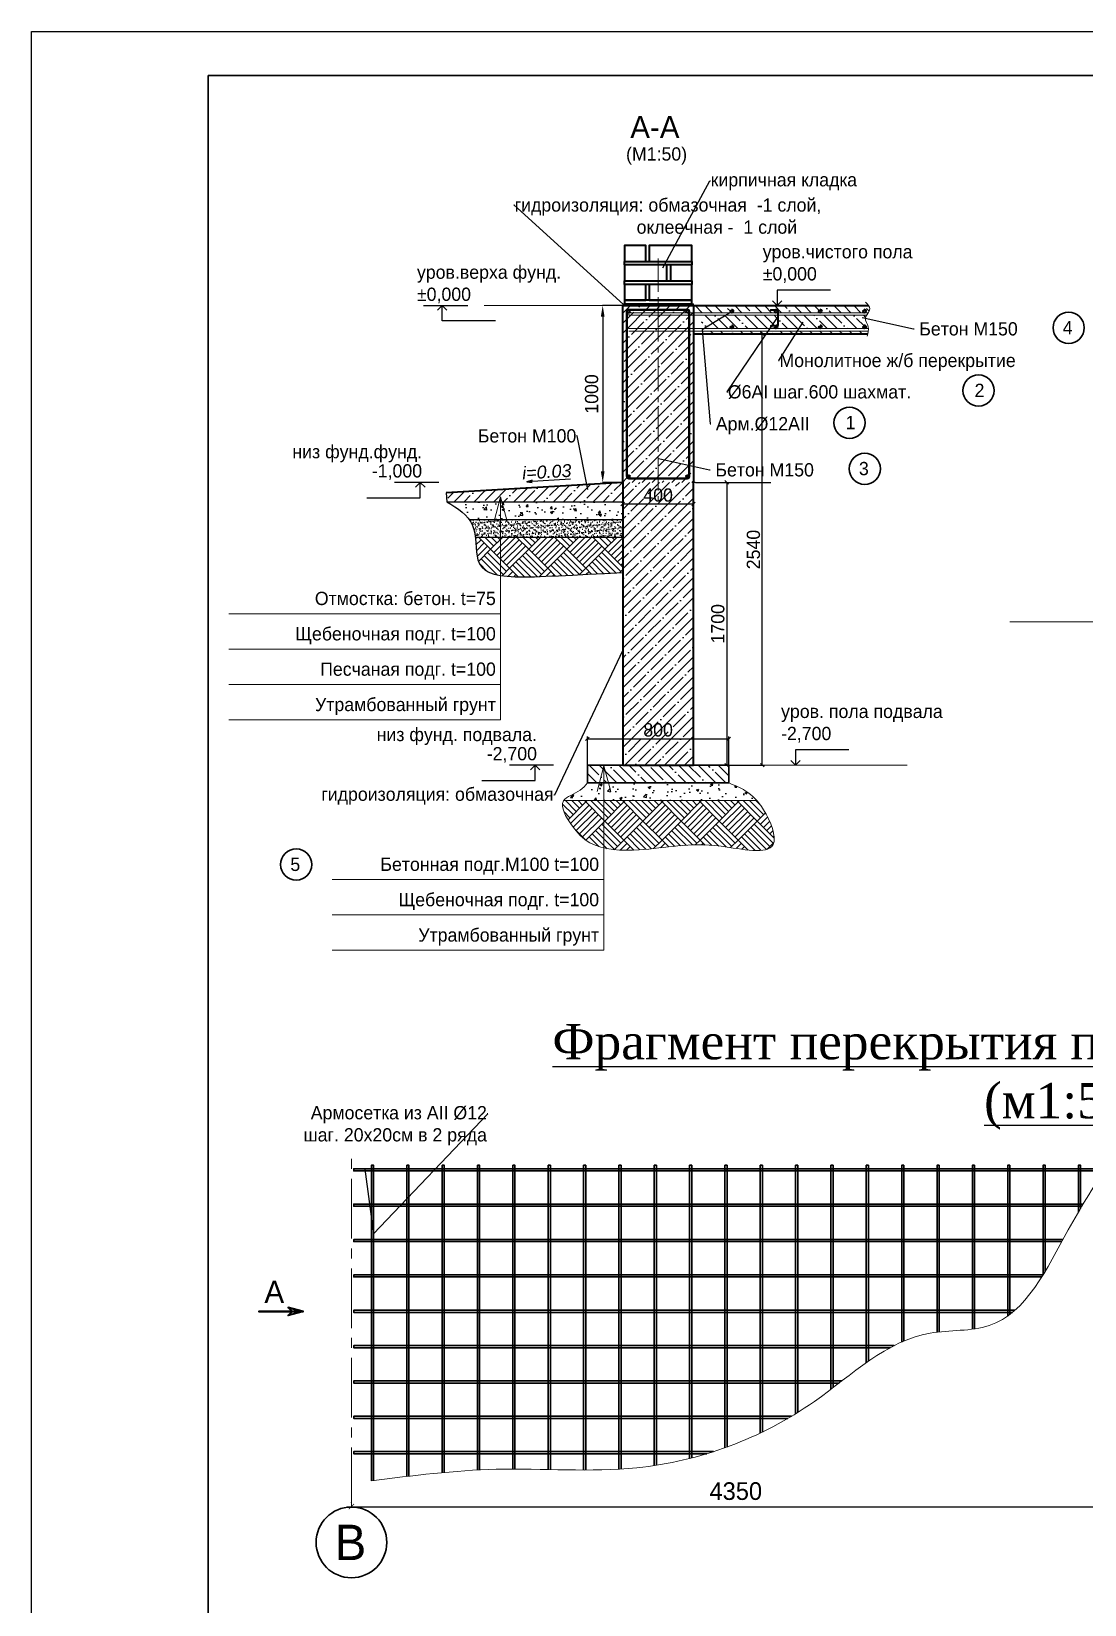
# Model space of a CAD drawing. Header units: millimetres. Extents: x -34189 to 187811, y -74450 to -44144.
# Drawn here: x 10811 to 22729, y -61940 to -44144 of the extents above; entities that cross this region are included whole.
import ezdxf
from ezdxf import colors
from ezdxf.entities.mleader import LeaderData, LeaderLine
from ezdxf.enums import TextEntityAlignment as Align
from ezdxf.math import Vec2, Vec3

# ---------------------------------------------------------------- set-up
doc = ezdxf.new("R2010")
doc.units = ezdxf.units.MM
doc.linetypes.add('CENTER2', pattern=[1.125, 0.75, -0.125, 0.125, -0.125])
doc.layers.add('ahsap', color=222, linetype='Continuous', lineweight=13)
doc.layers.add('OLCU', color=7, linetype='Continuous', lineweight=13)
doc.layers.add('AKS', color=252, linetype='CENTER2')
doc.layers.add('Штамп', color=222, linetype='Continuous')
doc.styles.add('TR', font='tsimplex.shx', dxfattribs={"width": 0.7})
doc.dimstyles.new('ISO-25', dxfattribs={"dimtxt": 100, "dimasz": 2.5, "dimexe": 1.25, "dimexo": 0.625, "dimtad": 1, "dimdec": 0, "dimtxsty": 'Standard', "dimcen": 2.5, "dimadec": 0, "dimazin": 0, "dimtfac": 1, "dimtdec": 0, "dimtmove": 0, "dimatfit": 3, "dimfxl": 0, "dimarcsym": 0})
doc.dimstyles.get("Standard").update_dxf_attribs({"dimtxt": 125, "dimasz": 60, "dimexe": 50, "dimexo": 50, "dimgap": 30, "dimtad": 1, "dimdec": 0, "dimzin": 0, "dimdsep": 46, "dimtxsty": 'TR', "dimblk": 'ARCHTICK', "dimcen": 90, "dimdle": 50, "dimclrt": 256, "dimadec": 0, "dimazin": 0, "dimtfac": 1, "dimtdec": 0, "dimtofl": 0, "dimtmove": 1, "dimatfit": 3, "dimldrblk": 'ARCHTICK', "dimfxl": 0, "dimtolj": 1, "dimtzin": 0, "dimarcsym": 0})
pattern_1 = [(45, (-510914.86, -62528.62), (-112.2532, 112.2532), []), (45, (-510802.6, -62528.62), (-112.2532, 112.2532), [198.4375, -39.6875, 0, -39.6875])]
pattern_2 = [(135, (-1235.02, 374.17), (-112.2532, -112.2532), []), (135, (-1235.02, 486.42), (-112.2532, -112.2532), [198.4375, -39.6875, 0, -39.6875])]

# ---------------------------------------------------------------- blocks, each defined once
blk = doc.blocks.new('_Oblique')
at = {"color": 0, "linetype": 'ByBlock', "lineweight": -2}
blk.add_line((-0.5, -0.5), (0.5, 0.5), dxfattribs=at)
blk = doc.blocks.new('*D160')
at = {"layer": 'ahsap', "color": 0, "lineweight": -2}
for p, q in [((17503, -49250), (17503, -49514)), ((18303, -49250), (18303, -49514)), ((17503, -49489), (18303, -49489))]:
    blk.add_line(p, q, dxfattribs=at)
at = {"layer": 'DEFPOINTS', "color": 0}
for p in [(17503, -49245), (18303, -49245), (18303, -49489)]:
    blk.add_point(p, dxfattribs=at)
at = {"layer": 'ahsap', "color": 0, "lineweight": -2, "xscale": 40, "yscale": 40, "zscale": 40, "rotation": 180}
blk.add_blockref('_Oblique', (17503, -49489), dxfattribs=at)
at = {"layer": 'ahsap', "color": 0, "lineweight": -2, "xscale": 40, "yscale": 40, "zscale": 40}
blk.add_blockref('_Oblique', (18303, -49489), dxfattribs=at)
at = {"layer": 'ahsap', "color": 0, "insert": (17903, -49389), "char_height": 150, "attachment_point": 5}
blk.add_mtext('400', dxfattribs=at)
blk = doc.blocks.new('*D161')
at = {"layer": 'ahsap', "color": 0, "lineweight": -2}
for p, q in [((17502, -47245), (17275, -47245)), ((17276, -47370), (17276, -49120)), ((17502, -49245), (17275, -49245))]:
    blk.add_line(p, q, dxfattribs=at)
at = {"layer": 'ahsap', "color": 0}
for points in [[(17255, -47370), (17297, -47370), (17276, -47245)], [(17255, -49120), (17297, -49120), (17276, -49245)]]:
    blk.add_solid(points, dxfattribs=at)
at = {"layer": 'DEFPOINTS', "color": 0}
for p in [(17503, -47245), (17276, -49245), (17503, -49245)]:
    blk.add_point(p, dxfattribs=at)
at = {"layer": 'ahsap', "color": 0, "insert": (17151, -48245), "char_height": 150, "attachment_point": 5, "rotation": 90}
blk.add_mtext('1000', dxfattribs=at)
blk = doc.blocks.new('*D164')
at = {"layer": 'ahsap', "color": 0, "lineweight": -2}
for p, q in [((18328, -49245), (18704, -49245)), ((18679, -49245), (18679, -52445)), ((18328, -52445), (18704, -52445))]:
    blk.add_line(p, q, dxfattribs=at)
at = {"layer": 'DEFPOINTS', "color": 0}
for p in [(18323, -49245), (18323, -52445), (18679, -52445)]:
    blk.add_point(p, dxfattribs=at)
at = {"layer": 'ahsap', "color": 0, "lineweight": -2, "xscale": 40, "yscale": 40, "zscale": 40}
for p, rotation in [((18679, -49245), 90), ((18679, -52445), 270)]:
    blk.add_blockref('_Oblique', p, dxfattribs=dict(at, rotation=rotation))
at = {"layer": 'ahsap', "color": 0, "insert": (18579, -50845), "char_height": 150, "attachment_point": 5, "rotation": 90}
blk.add_mtext('1700', dxfattribs=at)
blk = doc.blocks.new('*D168')
at = {"layer": 'ahsap', "color": 0, "lineweight": -2}
for p, q in [((17103, -52440), (17103, -52121)), ((18703, -52440), (18703, -52121)), ((17103, -52146), (18703, -52146))]:
    blk.add_line(p, q, dxfattribs=at)
at = {"layer": 'DEFPOINTS', "color": 0}
for p in [(18703, -52146), (17103, -52445), (18703, -52445)]:
    blk.add_point(p, dxfattribs=at)
at = {"layer": 'ahsap', "color": 0, "lineweight": -2, "xscale": 40, "yscale": 40, "zscale": 40, "rotation": 180}
blk.add_blockref('_Oblique', (17103, -52146), dxfattribs=at)
at = {"layer": 'ahsap', "color": 0, "lineweight": -2, "xscale": 40, "yscale": 40, "zscale": 40}
blk.add_blockref('_Oblique', (18703, -52146), dxfattribs=at)
at = {"layer": 'ahsap', "color": 0, "insert": (17903, -52046), "char_height": 150, "attachment_point": 5}
blk.add_mtext('800', dxfattribs=at)
blk = doc.blocks.new('_ArchTick')
at = {"color": 0, "linetype": 'ByBlock', "const_width": 0.15}
blk.add_lwpolyline([(-0.5, -0.5), (0.5, 0.5)], dxfattribs=at)
blk = doc.blocks.new('*D171')
at = {"layer": 'DEFPOINTS', "color": 0}
for p in [(14432, -60837), (23132, -60833), (23132, -60837)]:
    blk.add_point(p, dxfattribs=at)
at = {"layer": 'OLCU', "color": 0, "lineweight": -2}
for p, q in [((14382, -60833), (23182, -60833)), ((14432, -60787), (14432, -60783)), ((23132, -60787), (23132, -60783))]:
    blk.add_line(p, q, dxfattribs=at)
at = {"layer": 'OLCU', "color": 0, "lineweight": -2, "xscale": 60, "yscale": 60, "zscale": 60, "rotation": 180}
blk.add_blockref('_ArchTick', (14432, -60833), dxfattribs=at)
at = {"layer": 'OLCU', "color": 0, "lineweight": -2, "xscale": 60, "yscale": 60, "zscale": 60}
blk.add_blockref('_ArchTick', (23132, -60833), dxfattribs=at)
at = {"layer": 'OLCU', "insert": (18782, -60658), "char_height": 200, "attachment_point": 5}
blk.add_mtext('\\A1;4350', dxfattribs=at)
blk = doc.blocks.new('*D188')
at = {"layer": 'ahsap', "color": 0, "lineweight": -2}
for p, q in [((18833, -47565), (19107, -47565)), ((19082, -52445), (19082, -47565)), ((18708, -52445), (19107, -52445))]:
    blk.add_line(p, q, dxfattribs=at)
at = {"layer": 'DEFPOINTS', "color": 0}
for p in [(18828, -47565), (19082, -47565), (18703, -52445)]:
    blk.add_point(p, dxfattribs=at)
at = {"layer": 'ahsap', "color": 0, "lineweight": -2, "xscale": 40, "yscale": 40, "zscale": 40}
for p, rotation in [((19082, -47565), 90), ((19082, -52445), 270)]:
    blk.add_blockref('_Oblique', p, dxfattribs=dict(at, rotation=rotation))
at = {"layer": 'ahsap', "color": 0, "insert": (18982, -50005), "char_height": 150, "attachment_point": 5, "rotation": 90}
blk.add_mtext('2540', dxfattribs=at)

msp = doc.modelspace()

# ---------------------------------------------------------------- hatches: boundary and pattern name
h = msp.add_hatch()
h.set_pattern_fill('ANSI35', color=256, scale=25)
h.set_pattern_definition(pattern_1)
h.paths.add_polyline_path([(17502.8, -49245), (17902.8, -49245), (17902.8, -47245), (17502.8, -47245)])
h = msp.add_hatch()
h.set_pattern_fill('ANSI35', color=256, scale=25)
h.set_pattern_definition(pattern_1)
h.paths.add_polyline_path([(17902.8, -49245), (18302.8, -49245), (18302.8, -47245), (17902.8, -47245)])
h = msp.add_hatch()
h.set_pattern_fill('ANSI35', color=256, scale=25, angle=90)
h.set_pattern_definition(pattern_2)
edge = h.paths.add_edge_path()
edge.add_spline(control_points=[(20280, -47326.2), (20289.5, -47311.6), (20305, -47284.1), (20292.9, -47257.6), (20283.9, -47245)], knot_values=[44.4090231, 44.4090231, 44.4090231, 44.4090231, 92.938972, 137.7019213, 137.7019213, 137.7019213, 137.7019213], degree=3, periodic=0)
edge.add_line((20283.9, -47245), (19251.4, -47245))
edge.add_line((19251.4, -47245), (19250.7, -47245.6))
edge.add_line((19250.7, -47245.6), (19250.1, -47245))
edge.add_line((19250.1, -47245), (18302.8, -47245))
edge.add_line((18302.8, -47245), (18302.8, -47326.2))
edge.add_line((18302.8, -47326.2), (18735.8, -47326))
edge.add_arc((18735.8, -47312), 14, 180, 270, ccw=False)
edge.add_arc((18735.8, -47312), 14, 0, 180, ccw=False)
edge.add_arc((18735.8, -47312), 14, -90, 0, ccw=False)
edge.add_line((18735.8, -47326), (19235.8, -47326))
edge.add_arc((19235.8, -47312), 14, 180, 269.99363, ccw=False)
edge.add_arc((19235.8, -47312), 14, 0, 180, ccw=False)
edge.add_arc((19235.8, -47312), 14, -90, 0, ccw=False)
edge.add_line((19235.8, -47326), (19735.8, -47326))
edge.add_arc((19735.8, -47312), 14, 180, 269.99059, ccw=False)
edge.add_arc((19735.8, -47312), 14, 0, 180, ccw=False)
edge.add_arc((19735.8, -47312), 14, -90, 0, ccw=False)
edge.add_line((19735.8, -47326), (20235.8, -47326))
edge.add_arc((20235.8, -47312), 14, 180, 269.98194, ccw=False)
edge.add_arc((20235.8, -47312), 14, 0, 180, ccw=False)
edge.add_arc((20235.8, -47312), 14, -90, 0, ccw=False)
edge.add_line((20235.8, -47326), (20280, -47326.2))
edge = h.paths.add_edge_path()
edge.add_spline(control_points=[(20283.4, -47505.7), (20283.1, -47499.4), (20277.4, -47458.1), (20236.4, -47407.3), (20256.2, -47364.2), (20262, -47354.2)], knot_values=[168.5235229, 168.5235229, 168.5235229, 168.5235229, 187.7277923, 294.5229605, 327.3395002, 327.3395002, 327.3395002, 327.3395002], degree=3, periodic=0)
edge.add_line((20262, -47354.2), (18368.3, -47354.2))
edge.add_line((18368.3, -47354.2), (18421.6, -47505.7))
edge.add_line((18421.6, -47505.7), (18735.8, -47505.5))
edge.add_arc((18735.8, -47491.5), 14, 180, 270, ccw=False)
edge.add_arc((18735.8, -47491.5), 14, 0, 180, ccw=False)
edge.add_arc((18735.8, -47491.5), 14, -90, 0, ccw=False)
edge.add_line((18735.8, -47505.5), (19235.8, -47505.5))
edge.add_arc((19235.8, -47491.5), 14, 180, 269.99365, ccw=False)
edge.add_arc((19235.8, -47491.5), 14, 0, 180, ccw=False)
edge.add_arc((19235.8, -47491.5), 14, -90, 0, ccw=False)
edge.add_line((19235.8, -47505.5), (19735.8, -47505.5))
edge.add_arc((19735.8, -47491.5), 14, 180, 269.99062, ccw=False)
edge.add_arc((19735.8, -47491.5), 14, 0, 180, ccw=False)
edge.add_arc((19735.8, -47491.5), 14, -90, 0, ccw=False)
edge.add_line((19735.8, -47505.5), (20235.8, -47505.5))
edge.add_arc((20235.8, -47491.5), 14, 180, 269.98205, ccw=False)
edge.add_arc((20235.8, -47491.5), 14, 0, 180, ccw=False)
edge.add_arc((20235.8, -47491.5), 14, -90, 0, ccw=False)
edge.add_line((20235.8, -47505.5), (20283.4, -47505.7))
edge = h.paths.add_edge_path()
edge.add_spline(control_points=[(20275.5, -47565), (20278.3, -47554.6), (20280.6, -47544.1), (20282.1, -47533.7)], knot_values=[355.6205232, 355.6205232, 355.6205232, 355.6205232, 387.0484877, 387.0484877, 387.0484877, 387.0484877], degree=3, periodic=0)
edge.add_line((20282.1, -47533.7), (18976.4, -47533.7))
edge.add_line((18976.4, -47533.7), (19003.7, -47565))
edge.add_line((19003.7, -47565), (20275.5, -47565))
h.paths.add_polyline_path([(18976.4, -47533.7), (18431.5, -47533.7), (18442.5, -47565), (19003.7, -47565)])
h = msp.add_hatch()
h.set_pattern_fill('ANSI35', color=256, scale=25)
h.set_pattern_definition(pattern_1)
h.paths.add_polyline_path([(17502.8, -49464.2), (17502.8, -49245), (15506.3, -49364.3), (15512.3, -49464.2)])
h = msp.add_hatch()
h.set_pattern_fill('ANSI35', color=256, scale=25)
h.set_pattern_definition([(45, (-1235.02, 1757.77), (-112.2532, 112.2532), []), (45, (-1122.77, 1757.77), (-112.2532, 112.2532), [198.4375, -39.6875, 0, -39.6875])])
h.paths.add_polyline_path([(17502.8, -52444.6), (18302.8, -52444.6), (18302.8, -49245), (17502.8, -49245.6)])
h.paths.add_polyline_path([(17725.7, -49469.8), (18079.8, -49469.8), (18079.8, -49282.3), (17725.7, -49282.3)], flags=24)
h = msp.add_hatch()
h.set_pattern_fill('AR-CONC', color=256, scale=1.5)
h.set_pattern_definition([(50, (-510914.86, -65131), (273.277, -23.90863), [28.575, -314.325]), (355, (-510914.86, -65131), (-52.86513, 286.58527), [22.86, -251.46088]), (100.451445, (-510892.09, -65133), (220.41187, 262.67663), [24.28501, -267.13537]), (46.1842, (-510914.86, -65054.8), (406.61856, -63.0635), [42.8625, -471.4875]), (96.63556, (-510880.97, -65060.06), (356.1062, 371.1392), [36.42753, -400.7034]), (351.18415, (-510914.86, -65054.8), (356.1062, 371.1392), [34.28995, -377.1896]), (21, (-510876.76, -65073.86), (227.42159, -153.3978), [28.575, -314.325]), (326, (-510876.76, -65073.86), (92.70304, 276.28195), [22.86, -251.46]), (71.451445, (-510857.8, -65086.64), (320.12463, 122.88415), [24.28501, -267.1349]), (37.5, (-510914.86, -65131.01), (4.632905, 126.832558), [0, -248.412, 0, -255.27, 0, -252.4125]), (7.5, (-510914.86, -65131.01), (100.229494, 150.270862), [0, -145.542, 0, -242.697, 0, -96.2025]), (327.5, (-510999.82, -65131.01), (203.385893, -8.593116), [0, -95.25, 0, -297.18, 0, -394.335]), (317.5, (-511037.92, -65131), (222.19377, 38.139737), [0, -123.825, 0, -197.358, 0, -280.035])])
edge = h.paths.add_edge_path()
edge.add_line((17502.8, -49664.2), (17502.8, -49464.2))
edge.add_line((17502.8, -49464.2), (15696.4, -49464.2))
edge.add_line((15696.4, -49464.2), (15742.7, -49637.1))
edge.add_spline(control_points=[(15742.7, -49637.1), (15750.5, -49645.8), (15757.8, -49654.8), (15764.7, -49664.2)], knot_values=[278.9064569, 278.9064569, 278.9064569, 278.9064569, 314.7778549, 314.7778549, 314.7778549, 314.7778549], degree=3, periodic=0)
edge.add_line((15765.7, -49664.2), (17502.8, -49664.2))
h = msp.add_hatch()
h.set_pattern_fill('AR-SAND', color=256)
h.set_pattern_definition([(37.5, (-510914.86, -65131.008), (-1.6000313, 48.9413237), [0, -38.608, 0, -43.18, 0, -41.275]), (7.5, (-510914.86, -65131.01), (44.952328, 71.68251), [0, -20.828, 0, -34.798, 0, -13.335]), (327.5, (-510946.1, -65131.008), (79.099237, 0.1437185), [0, -12.7, 0, -45.72, 0, -59.69]), (317.5, (-510946.1, -65131.01), (76.355645, 22.292932), [0, -6.35, 0, -29.972, 0, -34.29])])
edge = h.paths.add_edge_path()
edge.add_line((17502.8, -49864.2), (17502.8, -49664.2))
edge.add_line((17502.8, -49664.2), (15764.7, -49664.2))
edge.add_spline(control_points=[(15764.7, -49664.2), (15779.9, -49684.9), (15814.7, -49744.5), (15828.6, -49817.3), (15834, -49864.2)], knot_values=[314.7778549, 314.7778549, 314.7778549, 314.7778549, 394.6967098, 529.195083, 529.195083, 529.195083, 529.195083], degree=3, periodic=0)
edge.add_line((15834, -49864.2), (17502.8, -49864.2))
h = msp.add_hatch()
h.set_pattern_fill('ANSI35', color=256, scale=25, angle=90)
h.set_pattern_definition(pattern_2)
h.paths.add_polyline_path([(17102.8, -52444.6), (17102.8, -52644.6), (18702.8, -52644.6), (18702.8, -52444.6), (17902.8, -52444.6)])
h = msp.add_hatch()
h.set_pattern_fill('AR-CONC', color=256, scale=1.5)
h.set_pattern_definition([(50, (-1235.02, 374.17), (273.277, -23.9086), [28.575, -314.325]), (355, (-1235.02, 374.17), (-52.8651, 286.5853), [22.86, -251.4609]), (100.45144, (-1212.25, 372.18), (220.4119, 262.6766), [24.285, -267.1354]), (46.1842, (-1235.02, 450.37), (406.6186, -63.0635), [42.8625, -471.4875]), (96.63556, (-1201.14, 445.1), (356.1062, 371.1392), [36.4275, -400.7034]), (351.18415, (-1235.02, 450.37), (356.1062, 371.1392), [34.29, -377.1896]), (21, (-1196.92, 431.32), (227.4216, -153.3978), [28.575, -314.325]), (326, (-1196.92, 431.32), (92.703, 276.282), [22.86, -251.46]), (71.45144, (-1177.97, 418.53), (320.1246, 122.8842), [24.285, -267.1349]), (37.5, (-1235.02, 374.17), (4.6329, 126.83256), [0, -248.412, 0, -255.27, 0, -252.4125]), (7.5, (-1235.02, 374.17), (100.2295, 150.27086), [0, -145.542, 0, -242.697, 0, -96.2025]), (327.5, (-1319.99, 374.17), (203.3859, -8.59312), [0, -95.25, 0, -297.18, 0, -394.335]), (317.5, (-1358.09, 374.17), (222.19377, 38.13974), [0, -123.825, 0, -197.358, 0, -280.035])])
edge = h.paths.add_edge_path()
edge.add_spline(control_points=[(17102.8, -52644.6), (17078.2, -52674.4), (17008.1, -52759.5), (16868.2, -52795.5), (16835.1, -52844.6)], knot_values=[0, 0, 0, 0, 117.1712288, 334.3815073, 334.3815073, 334.3815073, 334.3815073], degree=3, periodic=0)
edge.add_line((16835.1, -52844.6), (19020.8, -52844.6))
edge.add_spline(control_points=[(19020.8, -52844.6), (18981.5, -52800.3), (18887.9, -52721.5), (18767.7, -52671.5), (18702.8, -52644.6)], knot_values=[3526.9745863, 3526.9745863, 3526.9745863, 3526.9745863, 3703.632917, 3910.7888666, 3910.7888666, 3910.7888666, 3910.7888666], degree=3, periodic=0)
edge.add_line((18702.8, -52644.6), (17102.8, -52644.6))
at = {"layer": 'ahsap'}
h = msp.add_hatch(dxfattribs=at)
h.set_pattern_fill('PLASTI', color=0, scale=5, angle=45)
h.set_pattern_definition([(45, (-136751.052, 43129.568), (-22.4506403, 22.4506403), []), (45, (-136753.858, 43132.375), (-22.4506403, 22.4506403), []), (45, (-136756.665, 43135.18), (-22.4506403, 22.4506403), []), (45, (-136765.084, 43143.6), (-22.4506403, 22.4506403), [])])
h.paths.add_polyline_path([(17952.8, -47225), (17552.8, -47225), (17502.8, -47225), (17502.8, -47245), (17952.8, -47245)])
h.paths.add_polyline_path([(18302.8, -47245), (18302.8, -47225), (17952.8, -47225), (17952.8, -47245)])
h = msp.add_hatch(dxfattribs=at)
h.set_pattern_fill('AR-PARQ1', color=0, angle=45)
h.set_pattern_definition([(135, (-1235.02, 0), (-431.0523, 3e-14), [304.8, -304.8]), (135, (-1199.1, 35.92), (-431.0523, 3e-14), [304.8, -304.8]), (135, (-1163.18, 71.84), (-431.0523, 3e-14), [304.8, -304.8]), (135, (-1127.26, 107.76), (-431.0523, 3e-14), [304.8, -304.8]), (135, (-1091.34, 143.68), (-431.0523, 3e-14), [304.8, -304.8]), (135, (-1055.42, 179.6), (-431.0523, 3e-14), [304.8, -304.8]), (135, (-1019.5, 215.53), (-431.0523, 3e-14), [304.8, -304.8]), (45, (-1450.55, 215.53), (431.0523, -3e-14), [304.8, -304.8]), (45, (-1486.47, 251.45), (431.0523, -3e-14), [304.8, -304.8]), (45, (-1522.4, 287.37), (431.0523, -3e-14), [304.8, -304.8]), (45, (-1558.3, 323.3), (431.0523, -3e-14), [304.8, -304.8]), (45, (-1594.23, 359.2), (431.0523, -3e-14), [304.8, -304.8]), (45, (-1630.16, 395.13), (431.0523, -3e-14), [304.8, -304.8]), (45, (-1666.08, 431.05), (431.0523, -3e-14), [304.8, -304.8])])
edge = h.paths.add_edge_path()
edge.add_spline(control_points=[(15834, -49864.2), (15844.4, -49954.8), (15834.9, -50413.4), (16361.3, -50312.9), (17502.8, -50265.4)], knot_values=[529.195083, 529.195083, 529.195083, 529.195083, 789.1764146, 1782.3780823, 1782.3780823, 1782.3780823, 1782.3780823], degree=3, periodic=0)
edge.add_line((17502.8, -50265.4), (17502.8, -49864.2))
edge.add_line((17502.8, -49864.2), (15834, -49864.2))
h = msp.add_hatch(dxfattribs=at)
h.set_pattern_fill('AR-PARQ1', color=0, angle=45)
h.set_pattern_definition([(135, (-1235.02, 374.17), (-431.0523, 3e-14), [304.8, -304.8]), (135, (-1199.1, 410.1), (-431.0523, 3e-14), [304.8, -304.8]), (135, (-1163.18, 446), (-431.0523, 3e-14), [304.8, -304.8]), (135, (-1127.26, 481.93), (-431.0523, 3e-14), [304.8, -304.8]), (135, (-1091.34, 517.85), (-431.0523, 3e-14), [304.8, -304.8]), (135, (-1055.42, 553.77), (-431.0523, 3e-14), [304.8, -304.8]), (135, (-1019.5, 589.7), (-431.0523, 3e-14), [304.8, -304.8]), (45, (-1450.55, 589.7), (431.0523, -3e-14), [304.8, -304.8]), (45, (-1486.47, 625.6), (431.0523, -3e-14), [304.8, -304.8]), (45, (-1522.4, 661.54), (431.0523, -3e-14), [304.8, -304.8]), (45, (-1558.3, 697.46), (431.0523, -3e-14), [304.8, -304.8]), (45, (-1594.23, 733.38), (431.0523, -3e-14), [304.8, -304.8]), (45, (-1630.16, 769.3), (431.0523, -3e-14), [304.8, -304.8]), (45, (-1666.08, 805.22), (431.0523, -3e-14), [304.8, -304.8])])
edge = h.paths.add_edge_path()
edge.add_spline(control_points=[(16835.1, -52844.6), (16834.1, -52846.1), (16791.9, -52913.5), (16926.6, -53145.2), (17172.8, -53406.7), (17851.6, -53422.4), (18393.6, -53274.7), (19344.8, -53515.9), (19158.1, -53024.3), (19047.8, -52875), (19020.8, -52844.6)], knot_values=[334.3815073, 334.3815073, 334.3815073, 334.3815073, 341.0247573, 627.7496087, 915.2636039, 1476.521913, 2407.6765107, 2996.9782167, 3405.639837, 3526.9745863, 3526.9745863, 3526.9745863, 3526.9745863], degree=3, periodic=0)
edge.add_line((19020.8, -52844.6), (16835.1, -52844.6))

# ---------------------------------------------------------------- linework, layer by layer
for p, q in [((15249.6, -47244.4), (15749.6, -47244.4)), ((19162.9, -47244.4), (19662.9, -47244.4)), ((15420, -49245), (14920, -49245)), ((17502.8, -49245), (17502.8, -49864.2)), ((17569.8, -49178), (17569.8, -49211)), ((18679.5, -49245), (19179.5, -49245)), ((15764.7, -49664.2), (17502.8, -49664.2)), ((15834, -49864.2), (17502.8, -49864.2)), ((16720.3, -52444.6), (16220.3, -52444.6))]:
    msp.add_line(p, q)
for points in [[(19855.7, -47070.7), (19250.7, -47070.6), (19250.7, -47245.6), (19197.7, -47192.6), (19250.7, -47245.6), (19303.8, -47192.6)], [(16062.8, -47419.3), (15457.8, -47419.4), (15457.8, -47244.4), (15404.8, -47297.4), (15457.8, -47244.4), (15510.9, -47297.4)], [(17543.8, -49178), (17543.8, -47312)], [(17555.8, -49178), (17555.8, -47312)], [(17569.8, -47286), (18235.8, -47285.8)], [(17569.8, -47298), (18235.8, -47297.8)], [(18249.8, -49178), (18249.8, -47312)], [(18261.8, -49178), (18261.8, -47312)], [(14606.8, -49419.9), (15211.8, -49420), (15211.8, -49245), (15264.9, -49298), (15211.8, -49245), (15158.8, -49298)], [(15506.3, -49364.3), (15512.3, -49464.2), (17502.8, -49464.2), (17502.8, -49245)], [(16913.3, -49207.7), (16418.4, -49237.2), (16477.4, -49221.6), (16418.4, -49237.2), (16479.4, -49245.6)], [(17569.8, -49192), (18235.8, -49192.2)], [(17569.8, -49204), (18235.8, -49204.2)], [(18322.8, -49245), (18302.8, -49245)], [(20063.2, -52270.9), (19458.3, -52270.8), (19458.3, -52445.8), (19405.2, -52392.8), (19458.3, -52445.8), (19511.3, -52392.8)], [(15907.1, -52619.5), (16512.1, -52619.6), (16512.1, -52444.6), (16565.1, -52497.6), (16512.1, -52444.6), (16459.1, -52497.6)]]:
    msp.add_lwpolyline(points)
at = {"lineweight": 35}
for points in [[(17502.8, -49245), (17502.8, -47245), (18302.8, -47245), (18302.8, -49245)], [(18303.4, -47245), (20283.9, -47245)], [(18303.4, -47565), (20275.5, -47565)], [(17502.8, -49245), (15506.3, -49364.3)]]:
    msp.add_lwpolyline(points, dxfattribs=at)
for centre in [(17569.8, -47312), (18235.8, -47312), (18735.8, -47312), (19235.8, -47312), (19735.8, -47312), (20235.8, -47312), (18735.8, -47491.5), (19235.8, -47491.5), (19735.8, -47491.5), (20235.8, -47491.5), (17569.8, -49178), (18235.8, -49178)]:
    msp.add_circle(centre, 14, dxfattribs=at)
at = {"lineweight": 30}
msp.add_circle((14432.3, -61237.1), 400, dxfattribs=at)
for centre, start, end in [((17569.8, -47312), 90, 180), ((18235.8, -47312), 0, 90), ((18735.8, -47312), 0, 90), ((19235.8, -47312), 0, 90), ((19735.8, -47312), 0, 90), ((20235.8, -47312), 0, 90), ((18735.8, -47491.5), 0, 90), ((19235.8, -47491.5), 0, 90), ((19735.8, -47491.5), 0, 90), ((20235.8, -47491.5), 0, 90), ((17569.8, -49178), 180, 270), ((18235.8, -49178), 270, 0)]:
    msp.add_arc(centre, 26, start, end)
msp.add_open_spline([(15512.3, -49464.2), (15632.8, -49538.3), (15873.7, -49686.5), (15778.4, -50424.2), (16361.3, -50312.9), (17502.8, -50265.4)], degree=3, knots=[0, 0, 0, 0, 394.6967098, 789.1764146, 1782.3780823, 1782.3780823, 1782.3780823, 1782.3780823])
at = {"layer": 'ahsap', "color": 0}
for p, q in [((15935, -47244.4), (17423.5, -47245)), ((18703.4, -52444.6), (20721.9, -52444.6)), ((16835.1, -52844.6), (19020.8, -52844.6))]:
    msp.add_line(p, q, dxfattribs=at)
at = {"layer": 'ahsap', "color": 30, "lineweight": 35}
for points in [[(17762.8, -46745), (17762.8, -46565), (17522.8, -46565), (17522.8, -46745), (17762.8, -46745)], [(17882.8, -46745), (18282.8, -46745), (18282.8, -46565), (17802.8, -46565), (17802.8, -46745), (17882.8, -46745)], [(18282.8, -46785), (17522.8, -46785), (17522.8, -46745), (18282.8, -46745), (18282.8, -46785)], [(17602.8, -46965), (18002.8, -46965), (18002.8, -46785), (17522.8, -46785), (17522.8, -46965), (17602.8, -46965)], [(18282.8, -46965), (18282.8, -46785), (18042.8, -46785), (18042.8, -46965), (18282.8, -46965)], [(18282.8, -47005), (17522.8, -47005), (17522.8, -46965), (18282.8, -46965), (18282.8, -47005)], [(17762.8, -47185), (17762.8, -47005), (17522.8, -47005), (17522.8, -47185), (17762.8, -47185)], [(17882.8, -47185), (18282.8, -47185), (18282.8, -47005), (17802.8, -47005), (17802.8, -47185), (17882.8, -47185)], [(17882.8, -47225), (18282.8, -47225), (18282.8, -47185), (17522.8, -47185), (17522.8, -47225), (17882.8, -47225)]]:
    msp.add_lwpolyline(points, dxfattribs=at)
at = {"layer": 'ahsap', "color": 0}
for points in [[(17502.8, -47245), (18302.8, -47245), (18302.8, -47225), (17502.8, -47225), (17502.8, -47245), (18302.8, -47245)], [(17569.6, -47326.2), (20280, -47326.2)], [(17569.8, -47354.2), (17569.8, -47326.2)], [(17569.6, -47505.7), (20283.4, -47505.7)], [(17569.8, -47354.2), (20262, -47354.2)], [(17569.8, -47533.7), (20282.1, -47533.7)], [(16121.2, -49409), (16043.5, -49698.8), (16121.2, -49409), (16198.8, -49698.8), (16121.2, -49409), (16121.2, -50731.1)], [(24958, -50422.6), (24958, -50822.6), (21883, -50822.6)], [(16121.2, -50731.1), (13046.2, -50731.1)], [(16121.2, -50731.1), (16121.2, -51131.1), (13046.2, -51131.1)], [(16121.2, -51131.1), (16121.2, -51531.1), (13046.2, -51531.1)], [(16121.2, -51531.1), (16121.2, -51931.1), (13046.2, -51931.1)], [(17289.6, -52451.3), (17212, -52741.1), (17289.6, -52451.3), (17367.3, -52741.1), (17289.6, -52451.3), (17289.6, -53773.5)], [(17289.6, -53738.7), (14214.6, -53738.7)], [(17289.6, -53738.7), (17289.6, -54138.7), (14214.6, -54138.7)], [(17289.6, -54138.7), (17289.6, -54538.7), (14214.6, -54538.7)]]:
    msp.add_lwpolyline(points, dxfattribs=at)
msp.add_lwpolyline([(19174.4, -47300), (19240.4, -47300, -0.4142136), (19254.4, -47314), (19254.4, -47458, -0.4142136), (19240.4, -47472), (19174.4, -47472), (19174.4, -47484), (19240.4, -47484, 0.4142136), (19266.4, -47458), (19266.4, -47314, 0.4142136), (19240.4, -47288), (19180.4, -47288), (19174.4, -47288), (19174.4, -47300)], format="xyb", dxfattribs=at)
at = {"layer": 'ahsap', "color": 0, "lineweight": 40}
msp.add_lwpolyline([(17502.8, -49244.6), (17502.8, -52444.6), (18302.8, -52444.6), (18302.8, -49245.3)], dxfattribs=at)
at = {"layer": 'ahsap', "color": 0, "lineweight": 30}
for points in [[(17902.8, -52444.6), (17102.8, -52444.6), (17102.8, -52644.6), (18702.8, -52644.6), (18702.8, -52444.6), (17902.8, -52444.6)], [(22959.4, -57010.6), (14459.4, -57010.6), (14459.4, -57034.6), (22959.4, -57034.6)], [(14659.4, -60541.3), (14659.4, -57010.6), (14659.4, -56970.6), (14683.4, -56970.6), (14683.4, -60538.3)], [(15059.4, -60491.3), (15059.4, -57010.6), (15059.4, -56970.6), (15083.4, -56970.6), (15083.4, -60488.5)], [(15459.4, -60448.1), (15459.4, -57010.6), (15459.4, -56970.6), (15483.4, -56970.6), (15483.4, -60445.8)], [(15859.4, -60418.2), (15859.4, -57010.6), (15859.4, -56970.6), (15883.4, -56970.6), (15883.4, -60417)], [(16259.4, -60407.8), (16259.4, -57010.6), (16259.4, -56970.6), (16283.4, -56970.6), (16283.4, -60407.8)], [(16659.4, -60412.8), (16659.4, -57010.6), (16659.4, -56970.6), (16683.4, -56970.6), (16683.4, -60413.2)], [(17059.4, -60418.1), (17059.4, -57010.6), (17059.4, -56970.6), (17083.4, -56970.6), (17083.4, -60418.1)], [(17459.4, -60408.4), (17459.4, -57010.6), (17459.4, -56970.6), (17483.4, -56970.6), (17483.4, -60407)], [(17859.4, -60368.1), (17859.4, -57010.6), (17859.4, -56970.6), (17883.4, -56970.6), (17883.4, -60364.5)], [(18259.4, -60288.3), (18259.4, -57010.6), (18259.4, -56970.6), (18283.4, -56970.6), (18283.4, -60282.2)], [(18659.4, -60166.8), (18659.4, -57010.6), (18659.4, -56970.6), (18683.4, -56970.6), (18683.4, -60158.1)], [(19059.4, -60000), (19059.4, -57010.6), (19059.4, -56970.6), (19083.4, -56970.6), (19083.4, -59988.4)], [(19459.4, -59781.9), (19459.4, -57010.6), (19459.4, -56970.6), (19483.4, -56970.6), (19483.4, -59767)], [(19859.4, -59504.4), (19859.4, -57010.6), (19859.4, -56970.6), (19883.4, -56970.6), (19883.4, -59486.2)], [(20259.4, -59204.2), (20259.4, -57010.6), (20259.4, -56970.6), (20283.4, -56970.6), (20283.4, -59187.4)], [(20659.4, -58970.1), (20659.4, -57010.6), (20659.4, -56970.6), (20683.4, -56970.6), (20683.4, -58959.6)], [(21059.4, -58858.6), (21059.4, -57010.6), (21059.4, -56970.6), (21083.4, -56970.6), (21083.4, -58855.9)], [(21459.4, -58824.8), (21459.4, -57010.6), (21459.4, -56970.6), (21483.4, -56970.6), (21483.4, -58821.5)], [(21859.4, -58676.5), (21859.4, -57010.6), (21859.4, -56970.6), (21883.4, -56970.6), (21883.4, -58658.7)], [(22259.4, -58210.3), (22259.4, -57010.6), (22259.4, -56970.6), (22283.4, -56970.6), (22283.4, -58171)], [(22659.4, -57500.2), (22659.4, -57010.6), (22659.4, -56970.6), (22683.4, -56970.6), (22683.4, -57459.5)], [(22712.5, -57410.6), (14459.4, -57410.6), (14459.4, -57434.6), (22698.1, -57434.6)], [(22484.8, -57810.6), (14459.4, -57810.6), (14459.4, -57834.6), (22471.8, -57834.6)], [(22259.2, -58210.6), (14459.4, -58210.6), (14459.4, -58234.6), (22244.2, -58234.6)], [(21941.4, -58610.6), (14459.4, -58610.6), (14459.4, -58634.6), (21913.5, -58634.6)], [(20574.5, -59010.6), (14459.4, -59010.6), (14459.4, -59034.6), (20528.9, -59034.6)], [(19982.1, -59410.6), (14459.4, -59410.6), (14459.4, -59434.6), (19950.8, -59434.6)], [(19412.1, -59810.6), (14459.4, -59810.6), (14459.4, -59834.6), (19371.5, -59834.6)], [(18530.7, -60210.6), (14459.4, -60210.6), (14459.4, -60234.6), (18453.9, -60234.6)]]:
    msp.add_lwpolyline(points, dxfattribs=at)
at = {"layer": 'ahsap', "color": 1, "lineweight": 35}
msp.add_lwpolyline([(13886, -58626.5), (13886, -58626.5), (13886, -58626.5), (13886, -58626.5), (13386, -58626.5), (13886, -58626.5), (13716.9, -58581.2), (13886, -58626.5), (13716.9, -58671.7), (13762.2, -58626.5), (13716.9, -58581.2)], dxfattribs=at)
at = {"layer": 'ahsap', "color": 5, "lineweight": 30}
for centre in [(22549, -47495.9), (21529.6, -48206), (20068.8, -48570.5), (20242.2, -49090.9), (13807.8, -53568.5)]:
    msp.add_circle(centre, 176.6, dxfattribs=at)
at = {"layer": 'ahsap', "color": 0}
for points in [[(20250.8, -47207.7), (20298.2, -47283.3), (20250, -47384.6), (20280.7, -47486.8), (20268.1, -47590.8)], [(17102.8, -52644.6), (17020.5, -52728), (16832.3, -52849.2), (16924.3, -53120.7), (17129.5, -53322.1), (17685, -53402.3), (18615.3, -53362.2), (19204.3, -53342.1), (19097.2, -52947.8), (18889.7, -52733.8), (18702.8, -52644.6)], [(14659.4, -60541.3), (16068.5, -60410.1), (17663.2, -60392.6), (19671.4, -59642.4), (20982.2, -58869.8), (21649.1, -58784.7), (22544.7, -57701.2), (22959.4, -57010.6)]]:
    msp.add_spline(points, degree=3, dxfattribs=at)
at = {"layer": 'AKS', "lineweight": 5, "ltscale": 500}
msp.add_line((17902.8, -46712.8), (17902.8, -49445), dxfattribs=at)
at = {"layer": 'AKS', "lineweight": 5, "ltscale": 900}
msp.add_line((14432.3, -60837.1), (14432.3, -56820.2), dxfattribs=at)
at = {"layer": 'Штамп', "color": 0}
msp.add_lwpolyline([(52811.1, -73843.9), (10811.1, -73843.9), (10811.1, -44143.9), (52811.1, -44143.9)], close=True, dxfattribs=at)
at = {"layer": 'Штамп', "color": 0, "lineweight": 30}
msp.add_lwpolyline([(52311.1, -73343.9), (12811.1, -73343.9), (12811.1, -44643.9), (52311.1, -44643.9)], close=True, dxfattribs=at)

# ---------------------------------------------------------------- texts
for s, width, insert, char_height, attachment_point in [('уров.чистого пола\\P%%P0,000', 2741.663, (19087, -46988.5), 150, 7), ('уров.верха фунд.\\P%%P0,000', 2216.435, (15173.7, -47219.7), 150, 7), ('низ фунд.фунд.', 1933.124, (15232, -49017.9), 150, 9), ('-1,000', 537.192, (15232, -49217.6), 150, 9), ('уров. пола подвала\\P-2,700', 2741.663, (19294.5, -52188.7), 150, 7), ('низ фунд. подвала.', 2726.64, (16532.2, -52217.5), 150, 9), ('-2,700', 537.192, (16532.2, -52417.1), 150, 9), ('В', 211.974, (14600.1, -61037.1), 400, 3)]:
    msp.add_mtext_dynamic_manual_height_columns(s, width=width, gutter_width=12.5, heights=[0], dxfattribs=dict(insert=insert, char_height=char_height, attachment_point=attachment_point))
at = {"insert": (16917.1, -49036.8), "char_height": 145, "attachment_point": 3, "rotation": 3.23735}
msp.add_mtext_dynamic_manual_height_columns('{\\fArial|b0|i1|c204|p34;i=0.03}', width=86.542, gutter_width=12.5, heights=[0], dxfattribs=at)
at = {"insert": (16462, -55371.8), "char_height": 400, "width": 11798.496, "attachment_point": 1}
msp.add_mtext('{\\fTimes New Roman|b0|i0|c204|p18;\\W1.6175;\\L \\W1;Фрагмент перекрытия подвала на отм. -0,100\\P\\W8.4908;    \\W1;(м1:50)}', dxfattribs=at)
at = {"layer": 'ahsap', "color": 0, "char_height": 150}
for s, width, insert, attachment_point in [('(М1:50)', 980.566, (17540.1, -45454.8), 1), ('4', 100, (22594, -47418.8), 3), ('2', 100, (21484.6, -48128.9), 1), ('1', 100, (20023.8, -48493.4), 1), ('3', 100, (20287.2, -49013.8), 3), ('Отмостка: бетон. t=75', 3252.277, (16066.5, -50482.9), 3), ('Щебеночная подг. t=100', 3252.277, (16066.5, -50882.9), 3), ('Песчаная подг. t=100', 3252.277, (16066.5, -51282.9), 3), ('Утрамбованный грунт', 3252.277, (16066.5, -51682.9), 3), ('5', 100, (13852.8, -53491.4), 3), ('Бетонная подг.М100 t=100', 3252.277, (17235, -53490.6), 3), ('Щебеночная подг. t=100', 3252.277, (17235, -53890.6), 3), ('Утрамбованный грунт', 3252.277, (17235, -54290.6), 3)]:
    msp.add_mtext_dynamic_manual_height_columns(s, width=width, gutter_width=12.5, heights=[0], dxfattribs=dict(at, insert=insert, attachment_point=attachment_point))
at = {"layer": 'AKS', "color": 1}
for s, p in [('А-А', (17866.5, -45225.5)), ('А', (13559.2, -58402.3))]:
    msp.add_text(s, height=250, dxfattribs=at).set_placement(p, align=Align.MIDDLE)

# ---------------------------------------------------------------- dimensions: what is measured, and where the dimension line sits
at = {"layer": 'ahsap', "color": 0}
for base, p1, p2, text, override, picture, middle in [((17275.7, -49244.6), (17502.8, -47245), (17502.8, -49244.6), '1000', {"dimtxt": 150, "dimasz": 125, "dimexe": 0.25, "dimgap": 50, "dimdle": 0.25, "dimfxl": 0.25}, '*D161', (17150.7, -48244.8)), ((19082, -47565), (18702.8, -52444.6), (18827.7, -47565), '2540', {"dimtxt": 150, "dimasz": 40, "dimexe": 25, "dimexo": 5, "dimgap": 25, "dimblk1": 'Oblique', "dimblk2": 'Oblique', "dimsah": 1, "dimfxl": 25}, '*D188', (18982, -50004.8)), ((18679.2, -52444.6), (18322.8, -49245), (18322.8, -52444.6), '1700', {"dimtxt": 150, "dimasz": 40, "dimexe": 25, "dimexo": 5, "dimgap": 25, "dimblk1": 'Oblique', "dimblk2": 'Oblique', "dimsah": 1, "dimfxl": 25}, '*D164', (18579.2, -50844.8))]:
    dim = msp.add_linear_dim(base=base, p1=p1, p2=p2, angle=90, text=text, dimstyle='ISO-25', override=override, dxfattribs=at)
    dim.commit()
    dim.dimension.update_dxf_attribs({"geometry": picture, "text_midpoint": middle})
for base, p1, p2, text, picture, middle in [((18302.8, -49488.6), (17502.8, -49245), (18302.8, -49245), '400', '*D160', (17902.8, -49388.6)), ((18702.8, -52145.6), (17102.8, -52444.6), (18702.8, -52444.6), '800', '*D168', (17902.8, -52045.6))]:
    dim = msp.add_linear_dim(base=base, p1=p1, p2=p2, text=text, dimstyle='ISO-25', override={"dimtxt": 150, "dimasz": 40, "dimexe": 25, "dimexo": 5, "dimgap": 25, "dimblk1": 'Oblique', "dimblk2": 'Oblique', "dimsah": 1, "dimfxl": 25}, dxfattribs=at)
    dim.commit()
    dim.dimension.update_dxf_attribs({"geometry": picture, "text_midpoint": middle})
at = {"layer": 'OLCU'}
dim = msp.add_linear_dim(base=(23132.3, -60833.4), p1=(14432.3, -60837.1), p2=(23132.3, -60837.1), text='4350', dimstyle='Standard', override={"dimtxt": 200, "dimgap": 75, "dimtxsty": 'Standard', "dimtofl": 1, "dimtmove": 0}, dxfattribs=at)
dim.commit()
dim.dimension.update_dxf_attribs({"geometry": '*D171', "text_midpoint": (18782.3, -60658.4)})

# ---------------------------------------------------------------- leaders
at = {"layer": 'ahsap', "color": 0}
ml = msp.add_multileader_mtext('Standard', dxfattribs=at)
ml.set_content('кирпичная кладка')
ml.set_leader_properties()
ml.build(insert=Vec2(0, 0))
ctx = ml.context
ctx.base_point, ctx.char_height, ctx.plane_origin = Vec3(18496.2, -45834), 150, Vec3(17727.9, -47799.4)
notes = []
notes.append((ctx, [(0, (1, 1, 0), (18488.2, -45834), (1, 0), 8, [(1, [(17953.8, -46822.5)], 0, [])])]))
ctx.mtext.insert, ctx.mtext.flow_direction = Vec3(18498.2, -45746.5), 5
ml = msp.add_multileader_mtext('Standard', dxfattribs=at)
ml.set_content('гидроизоляция: обмазочная  -1 слой,\\P^I              оклеечная -  1 слой')
ml.set_leader_properties()
ml.build(insert=Vec2(0, 0))
ctx = ml.context
ctx.base_point, ctx.char_height, ctx.plane_origin = Vec3(16277.4, -46106.9), 150, Vec3(15872.8, -46440.6)
notes.append((ctx, [(0, (1, 1, 0), (16269.4, -46106.9), (1, 0), 8, [(0, [(17514.8, -47234.1)], 0, [])])]))
ctx.mtext.insert, ctx.mtext.flow_direction = Vec3(16279.4, -46031.9), 5
ml = msp.add_multileader_mtext('Standard', dxfattribs=at)
ml.set_content(' Арм.%%C12АII')
ml.set_leader_properties()
ml.build(insert=Vec2(0, 0))
ctx = ml.context
ctx.base_point, ctx.char_height, ctx.plane_origin = Vec3(18498.3, -48581.9), 150, Vec3(18375.3, -48833.8)
notes.append((ctx, [(0, (1, 1, 0), (18490.3, -48581.9), (1, 0), 8, [(1, [(18735.8, -47312), (18400.2, -47519.7)], 0, [])])]))
ctx.mtext.insert, ctx.mtext.flow_direction = Vec3(18500.3, -48506.9), 5
ml = msp.add_multileader_mtext('Standard', dxfattribs=at)
ml.set_content('%%C6АI шаг.600 шахмат. ')
ml.set_leader_properties()
ml.build(insert=Vec2(0, 0))
ctx = ml.context
ctx.base_point, ctx.char_height, ctx.plane_origin = Vec3(18690.2, -48220.7), 150, Vec3(18897.8, -49347.7)
notes.append((ctx, [(0, (1, 1, 0), (18682.2, -48220.7), (1, 0), 8, [(0, [(19254.4, -47376.1)], 0, [])])]))
ctx.mtext.insert, ctx.mtext.flow_direction = Vec3(18692.2, -48145.7), 5
ml = msp.add_multileader_mtext('Standard', dxfattribs=at)
ml.set_content('Монолитное ж/б перекрытие')
ml.set_leader_properties()
ml.build(insert=Vec2(0, 0))
ctx = ml.context
ctx.base_point, ctx.char_height, ctx.plane_origin = Vec3(19273.5, -47865.5), 150, Vec3(18886.3, -47430.3)
notes.append((ctx, [(0, (1, 1, 0), (19265.5, -47865.5), (1, 0), 8, [(0, [(19543.9, -47430.6)], 0, [])])]))
ctx.mtext.insert, ctx.mtext.flow_direction = Vec3(19275.5, -47790.5), 5
ml = msp.add_multileader_mtext('Standard', dxfattribs=at)
ml.set_content(' Бетон М150')
ml.set_leader_properties()
ml.build(insert=Vec2(0, 0))
ctx = ml.context
ctx.base_point, ctx.char_height, ctx.plane_origin = Vec3(20800.3, -47508), 150, Vec3(22744, -47766.7)
notes.append((ctx, [(1, (1, 1, 0), (20792.3, -47508), (1, 0), 8, [(0, [(20209.6, -47378.5)], 0, [])])]))
ctx.mtext.insert, ctx.mtext.flow_direction = Vec3(20802.3, -47433), 5
ml = msp.add_multileader_mtext('Standard', dxfattribs=at)
ml.set_content(' Бетон М100')
ml.set_leader_properties()
ml.build(insert=Vec2(0, 0))
ctx = ml.context
ctx.base_point, ctx.char_height, ctx.plane_origin = Vec3(15475.3, -48718.6), 150, Vec3(17722.9, -48864.6)
ctx.text_align_type = 2
notes.append((ctx, [(0, (1, 1, 0), (16987.3, -48718.6), (-1, 0), 8, [(0, [(17109.3, -49330.3)], 0, [])])]))
ctx.mtext.insert, ctx.mtext.alignment, ctx.mtext.flow_direction = Vec3(16977.3, -48643.6), 3, 5
ml = msp.add_multileader_mtext('Standard', dxfattribs=at)
ml.set_content(' Бетон М150')
ml.set_leader_properties()
ml.build(insert=Vec2(0, 0))
ctx = ml.context
ctx.base_point, ctx.char_height, ctx.plane_origin = Vec3(18493.5, -49103), 150, Vec3(20437.2, -49361.7)
notes.append((ctx, [(1, (1, 1, 0), (18485.5, -49103), (1, 0), 8, [(0, [(17902.8, -48973.5)], 0, [])])]))
ctx.mtext.insert, ctx.mtext.flow_direction = Vec3(18495.5, -49028), 5
ml = msp.add_multileader_mtext('Standard', dxfattribs=at)
ml.set_content('гидроизоляция: обмазочная              ')
ml.set_leader_properties()
ml.build(insert=Vec2(0, 0))
ctx = ml.context
ctx.base_point, ctx.char_height, ctx.plane_origin = Vec3(13167.6, -52785), 150, Vec3(11387.9, -53118.7)
ctx.text_align_type = 2
notes.append((ctx, [(1, (1, 1, 0), (16729.6, -52785), (-1, 0), 8, [(0, [(17502.8, -51146.5)], 0, [])])]))
ctx.mtext.insert, ctx.mtext.alignment, ctx.mtext.flow_direction = Vec3(16719.6, -52697.5), 3, 5
ml = msp.add_multileader_mtext('Standard', dxfattribs=at)
ml.set_content('Армосетка из АII %%C12\\Pшаг. 20х20см в 2 ряда')
ml.set_leader_properties()
ml.build(insert=Vec2(0, 0))
ctx = ml.context
ctx.base_point, ctx.char_height, ctx.plane_origin = Vec3(13038.4, -56388.6), 150, Vec3(14583.9, -57010.6)
ctx.text_align_type = 2
notes.append((ctx, [(0, (1, 1, 0), (15975.4, -56388.6), (-1, 0), 8, [(1, [(14583.9, -57010.6), (14683.4, -57747.2)], 0, [])])]))
ctx.mtext.insert, ctx.mtext.alignment, ctx.mtext.flow_direction = Vec3(15965.4, -56301.1), 3, 5
for ctx, leaders in notes:
    for number, flags, end, landing, length, lines in leaders:
        leader = LeaderData()
        leader.index, (leader.has_last_leader_line, leader.has_dogleg_vector, leader.attachment_direction) = number, flags
        leader.last_leader_point, leader.dogleg_vector, leader.dogleg_length = Vec3(end), Vec3(landing), length
        for number, points, colour, breaks in lines:
            line = LeaderLine()
            line.index, line.vertices, line.color, line.breaks = number, Vec3.list(points), colors.encode_raw_color(colour), breaks
            leader.lines.append(line)
        ctx.leaders.append(leader)

doc.saveas('drawing.dxf')
